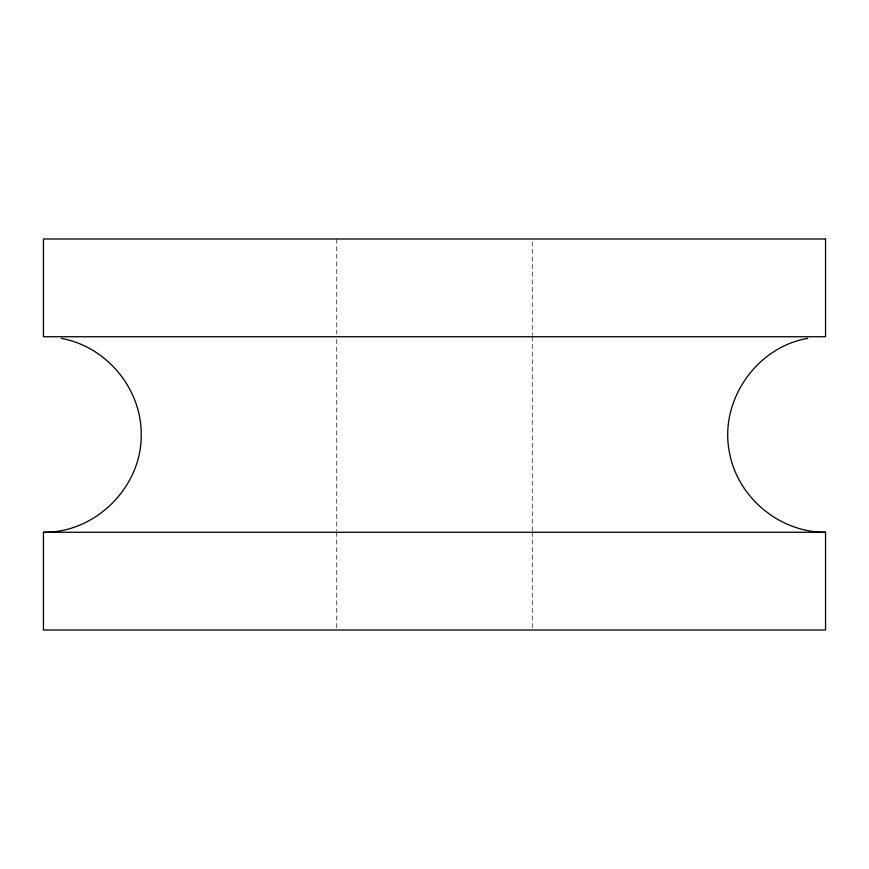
<?xml version="1.0" encoding="UTF-8"?>
<svg xmlns="http://www.w3.org/2000/svg" width="869" height="869" viewBox="0 0 869 869"><rect width="100%" height="100%" fill="white"/><g stroke="black" fill="none" stroke-linecap="round" stroke-linejoin="round"><path stroke-width="0.65" stroke-dasharray="4.34 3.26" d="M532.262 241.691L532.262 335.38M532.262 336.737L532.262 530.905M532.262 532.262L532.262 628.667M336.737 238.975L336.737 334.022M336.737 339.453L336.737 530.905M336.737 532.262L336.737 628.667"/><path stroke-width="1.3" d="M807.757 338.367C756.258 347.144 719.108 401.054 729.417 452.293C737.466 497.405 779.71 532.61 825.55 532.262L825.55 630.025L43.45 630.025L43.45 532.262C95.688 533.034 141.984 486.738 141.213 434.5C141.56 388.66 106.355 346.416 61.243 338.367M43.45 532.262L825.55 532.262M825.55 238.975L825.55 336.737L43.45 336.737L43.45 238.975L825.55 238.975"/></g></svg>
